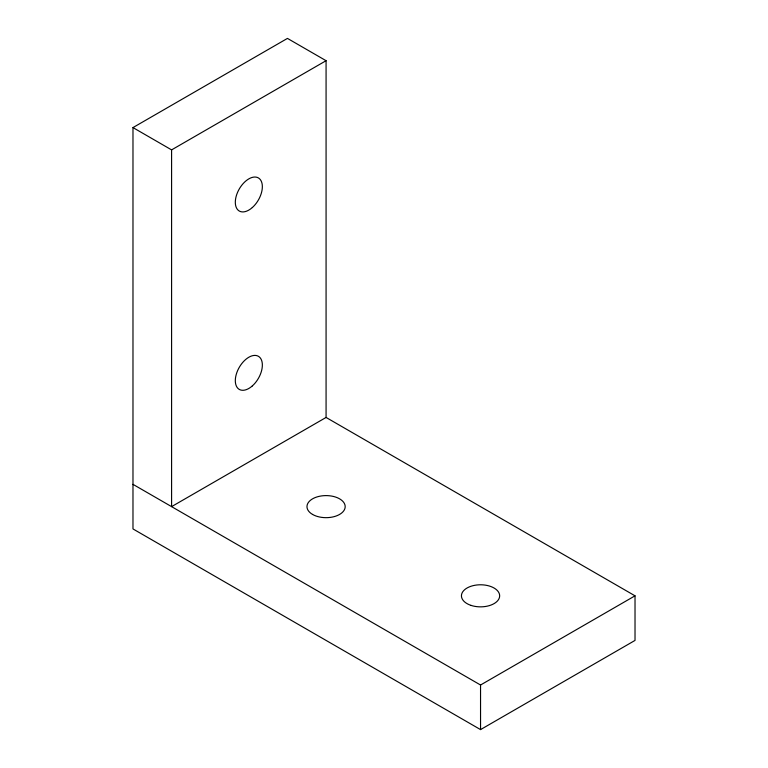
<?xml version="1.0" encoding="UTF-8"?>
<svg xmlns="http://www.w3.org/2000/svg" width="768" height="768" viewBox="0 0 768 768"><rect width="100%" height="100%" fill="white"/><g stroke="black" fill="none" stroke-linecap="round" stroke-linejoin="round"><path stroke-width="1.15" d="M132.979 127.584L287.453 38.4L326.074 60.701L326.074 417.446L635.021 595.824L635.021 640.416L480.547 729.6L132.979 528.931L132.979 127.584L171.59 149.885L326.074 60.701M326.074 417.446L171.59 506.63L171.59 149.885M132.979 484.339L480.547 685.008L635.021 595.824M480.547 685.008L480.547 729.6M312.557 514.435A19.114 11.04 0 0 0 344.534 509.491A19.114 11.04 0 0 0 321.12 495.974A19.114 11.04 0 0 0 312.557 514.435M470.986 605.376A19.114 11.04 0 0 0 499.661 595.824A19.114 11.04 0 0 0 470.986 586.262A19.114 11.04 0 0 0 470.986 605.376M252.336 207.533A19.114 11.04 -60 0 0 258.394 177.926A19.114 11.04 -60 0 0 235.776 197.971A19.114 11.04 -60 0 0 252.336 207.533M252.336 385.91A19.114 11.04 -60 0 0 258.394 356.294A19.114 11.04 -60 0 0 235.776 376.349A19.114 11.04 -60 0 0 252.336 385.91"/></g></svg>
